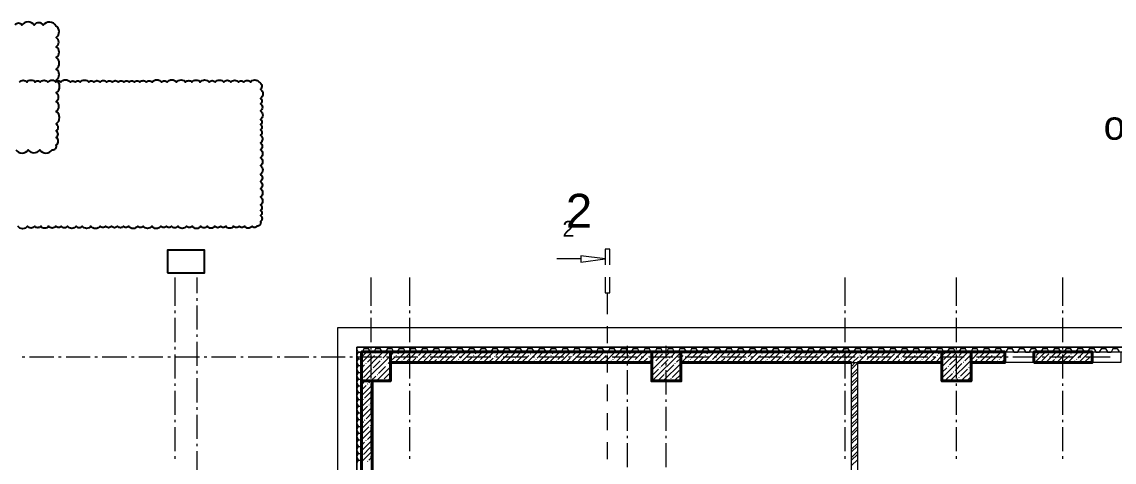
# Model space of a CAD drawing. Header units: millimetres. Extents: x -249154 to 415037, y -45458 to 354837.
# Drawn here: x -194967 to -172370, y 26349 to 35465 of the extents above; entities that cross this region are included whole.
import ezdxf

# ---------------------------------------------------------------- set-up
doc = ezdxf.new("R2010")
doc.units = ezdxf.units.MM
doc.layers.add('PDF _Текст', color=7, linetype='Continuous')
doc.styles.get("Standard").update_dxf_attribs({"font": 'arial.ttf'})

msp = doc.modelspace()

# ---------------------------------------------------------------- linework, layer by layer
at = {"linetype": 'ByBlock', "flags": 128}
msp.add_lwpolyline([(-195089, 32815, 0.520567), (-194835, 32815, 0.520567), (-194597, 32815, 0.520567), (-194339, 32815, 0.520567), (-194254, 32918, 0.520567), (-194254, 33068, 0.520567), (-194254, 33206, 0.520567), (-194254, 33354, 0.520567), (-194254, 33611, 0.520567), (-194254, 33817, 0.520567), (-194254, 33995, 0.520567), (-194254, 34260, 0.520567), (-194254, 34487, 0.520567), (-194254, 34725, 0.520567), (-194254, 34948, 0.520567), (-194254, 35141, 0.520567), (-194261, 35382, 0.520567), (-194523, 35398, 0.520567), (-194710, 35398, 0.520567), (-194964, 35398, 0.520567), (-195105, 35398, 0.520567)], format="xyb", dxfattribs=at)
at = {"linetype": 'ByBlock'}
msp.add_lwpolyline([(-195015, 34215, -0.520567), (-194865, 34215, -0.520567), (-194690, 34215, -0.520567), (-194586, 34215, -0.520567), (-194427, 34215, -0.520567), (-194264, 34215, -0.520567), (-194160, 34215, -0.520567), (-193963, 34215, -0.520567), (-193862, 34215, -0.520567), (-193757, 34215, -0.520567), (-193584, 34215, -0.520567), (-193478, 34215, -0.520567), (-193348, 34215, -0.520567), (-193214, 34215, -0.520567), (-193095, 34215, -0.520567), (-192971, 34215, -0.520567), (-192854, 34215, -0.520567), (-192747, 34215, -0.520567), (-192638, 34215, -0.520567), (-192524, 34215, -0.520567), (-192393, 34215, -0.520567), (-192274, 34215, -0.520567), (-192078, 34215, -0.520567), (-191959, 34215, -0.520567), (-191764, 34215, -0.520567), (-191578, 34215, -0.520567), (-191447, 34215, -0.520567), (-191276, 34215, -0.520567), (-191094, 34215, -0.520567), (-190965, 34215, -0.520567), (-190791, 34215, -0.520567), (-190642, 34215, -0.520567), (-190485, 34215, -0.520567), (-190375, 34215, -0.520567), (-190238, 34215, -0.520567), (-190057, 34215, -0.520567), (-190029, 34068, -0.520567), (-190029, 33881, -0.520567), (-190029, 33770, -0.520567), (-190029, 33620, -0.520567), (-190029, 33444, -0.520567), (-190029, 33337, -0.520567), (-190029, 33229, -0.520567), (-190029, 33116, -0.520567), (-190029, 32957, -0.520567), (-190029, 32816, -0.520567), (-190029, 32652, -0.520567), (-190029, 32488, -0.520567), (-190029, 32308, -0.520567), (-190029, 32158, -0.520567), (-190029, 32009, -0.520567), (-190029, 31839, -0.520567), (-190029, 31674, -0.520567), (-190029, 31557, -0.520567), (-190029, 31456, -0.520567), (-190029, 31332, -0.520567), (-190103, 31234, -0.520567), (-190205, 31234, -0.520567), (-190363, 31234, -0.520567), (-190469, 31234, -0.520567), (-190585, 31234, -0.520567), (-190749, 31234, -0.520567), (-190853, 31234, -0.520567), (-190974, 31234, -0.520567), (-191132, 31234, -0.520567), (-191262, 31234, -0.520567), (-191445, 31234, -0.520567), (-191561, 31234, -0.520567), (-191741, 31234, -0.520567), (-191871, 31234, -0.520567), (-191977, 31234, -0.520567), (-192092, 31234, -0.520567), (-192280, 31234, -0.520567), (-192455, 31234, -0.520567), (-192570, 31234, -0.520567), (-192763, 31234, -0.520567), (-192864, 31234, -0.520567), (-192989, 31234, -0.520567), (-193111, 31234, -0.520567), (-193234, 31234, -0.520567), (-193348, 31234, -0.520567), (-193536, 31234, -0.520567), (-193717, 31234, -0.520567), (-193845, 31234, -0.520567), (-194020, 31234, -0.520567), (-194151, 31234, -0.520567), (-194262, 31234, -0.520567), (-194416, 31234, -0.520567), (-194577, 31234, -0.520567), (-194701, 31234, -0.520567), (-194851, 31234, -0.520567), (-195050, 31234, -0.520567)], format="xyb", dxfattribs=at)
msp.add_lwpolyline([(-191954, 30266), (-191187, 30266), (-191187, 30736), (-191954, 30736)], close=True, dxfattribs=at)
at = {"lineweight": 9}
for points in [[(-182800, 30432), (-182800, 30759), (-182901, 30759), (-182901, 30432)], [(-183401, 30560), (-183901, 30560)], [(-191794, 29585), (-191794, 30170)], [(-191340, 29848), (-191340, 30170)], [(-187739, 29585), (-187739, 30170)], [(-186939, 29585), (-186939, 30170)], [(-182901, 30182), (-182901, 29856), (-182800, 29856), (-182800, 30182)], [(-177932, 29585), (-177932, 30170)], [(-175632, 29585), (-175632, 30170)], [(-173429, 29585), (-173429, 30170)], [(-182851, 29411), (-182851, 29856)], [(-191340, 29691), (-191340, 29746)], [(-191794, 29433), (-191794, 29488)], [(-191340, 29094), (-191340, 29594)], [(-187739, 29433), (-187739, 29488)], [(-186939, 29433), (-186939, 29488)], [(-177932, 29433), (-177932, 29488)], [(-175632, 29433), (-175632, 29488)], [(-173429, 29433), (-173429, 29488)], [(-191794, 28835), (-191794, 29335)], [(-187739, 28835), (-187739, 29335)], [(-186939, 28835), (-186939, 29335)], [(-182851, 28810), (-182851, 29162)], [(-177932, 28835), (-177932, 29335)], [(-175632, 28835), (-175632, 29335)], [(-173429, 28835), (-173429, 29335)], [(-145367, 28729), (-145367, 29132), (-188438, 29132), (-188438, 25650), (-191561, 25650), (-191561, 25247)], [(-191340, 28941), (-191340, 28992)], [(-230289, 28729), (-216356, 28729), (-230289, 28729), (-230289, 28632), (-216356, 28632), (-196496, 28632), (-196496, 25150), (-187938, 25150), (-187938, 25247), (-187938, 28632), (-145101, 28632), (-145101, 25209)], [(-191794, 28679), (-191794, 28734)], [(-191340, 28340), (-191340, 28840)], [(-188040, 28704), (-188023, 28729)], [(-187922, 28632), (-187883, 28700)], [(-187900, 28729), (-187883, 28700), (-187803, 28700), (-187761, 28632)], [(-187803, 28700), (-187782, 28729)], [(-187739, 28679), (-187739, 28734)], [(-187680, 28632), (-187642, 28700)], [(-187659, 28729), (-187642, 28700), (-187561, 28700), (-187519, 28632)], [(-187561, 28700), (-187540, 28729)], [(-187439, 28632), (-187396, 28700)], [(-187417, 28729), (-187396, 28700), (-187316, 28700), (-187278, 28632)], [(-187316, 28700), (-187299, 28729)], [(-187197, 28632), (-187155, 28700)], [(-187176, 28729), (-187155, 28700), (-187074, 28700), (-187036, 28632)], [(-187074, 28700), (-187057, 28729)], [(-186951, 28632), (-186913, 28700)], [(-186939, 28679), (-186939, 28734)], [(-186930, 28729), (-186913, 28700), (-186833, 28700), (-186795, 28632)], [(-186833, 28700), (-186816, 28729)], [(-186710, 28632), (-186672, 28700)], [(-186689, 28729), (-186672, 28700), (-186591, 28700), (-186553, 28632)], [(-186591, 28700), (-186574, 28729)], [(-186468, 28632), (-186430, 28700)], [(-186447, 28729), (-186430, 28700), (-186350, 28700), (-186312, 28632)], [(-186350, 28700), (-186329, 28729)], [(-186227, 28632), (-186189, 28700)], [(-186206, 28729), (-186189, 28700), (-186108, 28700), (-186066, 28632)], [(-186108, 28700), (-186087, 28729)], [(-185986, 28632), (-185947, 28700)], [(-185964, 28729), (-185947, 28700), (-185863, 28700), (-185825, 28632)], [(-185863, 28700), (-185846, 28729)], [(-185744, 28632), (-185702, 28700)], [(-185723, 28729), (-185702, 28700), (-185621, 28700), (-185583, 28632)], [(-185621, 28700), (-185604, 28729)], [(-185503, 28632), (-185460, 28700)], [(-185481, 28729), (-185460, 28700), (-185380, 28700), (-185342, 28632)], [(-185380, 28700), (-185363, 28729)], [(-185257, 28632), (-185219, 28700)], [(-185236, 28729), (-185219, 28700), (-185138, 28700), (-185100, 28632)], [(-185138, 28700), (-185121, 28729)], [(-185015, 28632), (-184977, 28700)], [(-184994, 28729), (-184977, 28700), (-184897, 28700), (-184859, 28632)], [(-184897, 28700), (-184880, 28729)], [(-184774, 28632), (-184736, 28700)], [(-184753, 28729), (-184736, 28700), (-184655, 28700), (-184613, 28632)], [(-184655, 28700), (-184634, 28729)], [(-184532, 28632), (-184494, 28700)], [(-184511, 28729), (-184494, 28700), (-184414, 28700), (-184371, 28632)], [(-184414, 28700), (-184393, 28729)], [(-184291, 28632), (-184249, 28700)], [(-184270, 28729), (-184249, 28700), (-184168, 28700), (-184130, 28632)], [(-184168, 28700), (-184151, 28729)], [(-184050, 28632), (-184007, 28700)], [(-184028, 28729), (-184007, 28700), (-183927, 28700), (-183889, 28632)], [(-183927, 28700), (-183910, 28729)], [(-183804, 28632), (-183766, 28700)], [(-183787, 28729), (-183766, 28700), (-183685, 28700), (-183647, 28632)], [(-183685, 28700), (-183668, 28729)], [(-183562, 28632), (-183524, 28700)], [(-183541, 28729), (-183524, 28700), (-183444, 28700), (-183406, 28632)], [(-183444, 28700), (-183427, 28729)], [(-183321, 28632), (-183283, 28700)], [(-183300, 28729), (-183283, 28700), (-183202, 28700), (-183164, 28632)], [(-183202, 28700), (-183181, 28729)], [(-183079, 28632), (-183041, 28700)], [(-183058, 28729), (-183041, 28700), (-182961, 28700), (-182918, 28632)], [(-182961, 28700), (-182940, 28729)], [(-182838, 28632), (-182800, 28700)], [(-182817, 28729), (-182800, 28700), (-182719, 28700), (-182677, 28632)], [(-182719, 28700), (-182698, 28729)], [(-182596, 28632), (-182554, 28700)], [(-182575, 28729), (-182554, 28700), (-182474, 28700), (-182435, 28632)], [(-182474, 28700), (-182457, 28729)], [(-182435, 28505), (-182435, 28755)], [(-182355, 28632), (-182313, 28700)], [(-182334, 28729), (-182313, 28700), (-182232, 28700), (-182194, 28632)], [(-182232, 28700), (-182215, 28729)], [(-182109, 28632), (-182071, 28700)], [(-182092, 28729), (-182071, 28700), (-181991, 28700), (-181953, 28632)], [(-181991, 28700), (-181974, 28729)], [(-181868, 28632), (-181830, 28700)], [(-181847, 28729), (-181830, 28700), (-181749, 28700), (-181711, 28632)], [(-181749, 28700), (-181732, 28729)], [(-181635, 28505), (-181635, 28755)], [(-181626, 28632), (-181588, 28700)], [(-181605, 28729), (-181588, 28700), (-181508, 28700), (-181470, 28632)], [(-181508, 28700), (-181487, 28729)], [(-181385, 28632), (-181347, 28700)], [(-181364, 28729), (-181347, 28700), (-181266, 28700), (-181224, 28632)], [(-181266, 28700), (-181245, 28729)], [(-181143, 28632), (-181105, 28700)], [(-181122, 28729), (-181105, 28700), (-181021, 28700), (-180982, 28632)], [(-181021, 28700), (-181004, 28729)], [(-180902, 28632), (-180860, 28700)], [(-180881, 28729), (-180860, 28700), (-180779, 28700), (-180741, 28632)], [(-180779, 28700), (-180762, 28729)], [(-180660, 28632), (-180618, 28700)], [(-180639, 28729), (-180618, 28700), (-180538, 28700), (-180499, 28632)], [(-180538, 28700), (-180521, 28729)], [(-180415, 28632), (-180377, 28700)], [(-180394, 28729), (-180377, 28700), (-180296, 28700), (-180258, 28632)], [(-180296, 28700), (-180279, 28729)], [(-180173, 28632), (-180135, 28700)], [(-180152, 28729), (-180135, 28700), (-180055, 28700), (-180017, 28632)], [(-180055, 28700), (-180038, 28729)], [(-179932, 28632), (-179894, 28700)], [(-179911, 28729), (-179894, 28700), (-179813, 28700), (-179771, 28632)], [(-179813, 28700), (-179792, 28729)], [(-179690, 28632), (-179652, 28700)], [(-179669, 28729), (-179652, 28700), (-179572, 28700), (-179529, 28632)], [(-179572, 28700), (-179551, 28729)], [(-179449, 28632), (-179407, 28700)], [(-179428, 28729), (-179407, 28700), (-179326, 28700), (-179288, 28632)], [(-179326, 28700), (-179309, 28729)], [(-179207, 28632), (-179165, 28700)], [(-179186, 28729), (-179165, 28700), (-179085, 28700), (-179046, 28632)], [(-179085, 28700), (-179068, 28729)], [(-178962, 28632), (-178924, 28700)], [(-178945, 28729), (-178924, 28700), (-178843, 28700), (-178805, 28632)], [(-178843, 28700), (-178826, 28729)], [(-178720, 28632), (-178682, 28700)], [(-178699, 28729), (-178682, 28700), (-178602, 28700), (-178563, 28632)], [(-178602, 28700), (-178585, 28729)], [(-178479, 28632), (-178441, 28700)], [(-178458, 28729), (-178441, 28700), (-178360, 28700), (-178322, 28632)], [(-178360, 28700), (-178339, 28729)], [(-178237, 28632), (-178199, 28700)], [(-178216, 28729), (-178199, 28700), (-178119, 28700), (-178076, 28632)], [(-178119, 28700), (-178097, 28729)], [(-177996, 28632), (-177958, 28700)], [(-177975, 28729), (-177958, 28700), (-177877, 28700), (-177835, 28632)], [(-177932, 28679), (-177932, 28734)], [(-177877, 28700), (-177856, 28729)], [(-177754, 28632), (-177712, 28700)], [(-177733, 28729), (-177712, 28700), (-177631, 28700), (-177593, 28632)], [(-177631, 28700), (-177615, 28729)], [(-177513, 28632), (-177470, 28700)], [(-177492, 28729), (-177470, 28700), (-177390, 28700), (-177352, 28632)], [(-177390, 28700), (-177373, 28729)], [(-177267, 28632), (-177229, 28700)], [(-177250, 28729), (-177229, 28700), (-177149, 28700), (-177110, 28632)], [(-177149, 28700), (-177132, 28729)], [(-177026, 28632), (-176988, 28700)], [(-177004, 28729), (-176988, 28700), (-176907, 28700), (-176869, 28632)], [(-176907, 28700), (-176890, 28729)], [(-176784, 28632), (-176746, 28700)], [(-176763, 28729), (-176746, 28700), (-176666, 28700), (-176627, 28632)], [(-176666, 28700), (-176644, 28729)], [(-176543, 28632), (-176505, 28700)], [(-176522, 28729), (-176505, 28700), (-176424, 28700), (-176382, 28632)], [(-176424, 28700), (-176403, 28729)], [(-176301, 28632), (-176263, 28700)], [(-176280, 28729), (-176263, 28700), (-176178, 28700), (-176140, 28632)], [(-176178, 28700), (-176161, 28729)], [(-176060, 28632), (-176017, 28700)], [(-176039, 28729), (-176017, 28700), (-175937, 28700), (-175899, 28632)], [(-175937, 28700), (-175920, 28729)], [(-175818, 28632), (-175776, 28700)], [(-175797, 28729), (-175776, 28700), (-175695, 28700), (-175657, 28632)], [(-175695, 28700), (-175679, 28729)], [(-175632, 28679), (-175632, 28734)], [(-175573, 28632), (-175534, 28700)], [(-175551, 28729), (-175534, 28700), (-175454, 28700), (-175416, 28632)], [(-175454, 28700), (-175437, 28729)], [(-175331, 28632), (-175293, 28700)], [(-175310, 28729), (-175293, 28700), (-175213, 28700), (-175174, 28632)], [(-175213, 28700), (-175196, 28729)], [(-175090, 28632), (-175052, 28700)], [(-175068, 28729), (-175052, 28700), (-174971, 28700), (-174929, 28632)], [(-174971, 28700), (-174950, 28729)], [(-174848, 28632), (-174810, 28700)], [(-174827, 28729), (-174810, 28700), (-174730, 28700), (-174687, 28632)], [(-174730, 28700), (-174708, 28729)], [(-174607, 28632), (-174564, 28700)], [(-174586, 28729), (-174564, 28700), (-174484, 28700), (-174446, 28632)], [(-174484, 28700), (-174467, 28729)], [(-174365, 28632), (-174323, 28700)], [(-174344, 28729), (-174323, 28700), (-174242, 28700), (-174204, 28632)], [(-174242, 28700), (-174225, 28729)], [(-174120, 28632), (-174081, 28700)], [(-174103, 28729), (-174081, 28700), (-174001, 28700), (-173963, 28632)], [(-174001, 28700), (-173984, 28729)], [(-173878, 28632), (-173840, 28700)], [(-173857, 28729), (-173840, 28700), (-173759, 28700), (-173721, 28632)], [(-173759, 28700), (-173743, 28729)], [(-173637, 28632), (-173598, 28700)], [(-173615, 28729), (-173598, 28700), (-173518, 28700), (-173480, 28632)], [(-173518, 28700), (-173497, 28729)], [(-173429, 28679), (-173429, 28734)], [(-173395, 28632), (-173357, 28700)], [(-173374, 28729), (-173357, 28700), (-173277, 28700), (-173234, 28632)], [(-173277, 28700), (-173255, 28729)], [(-173154, 28632), (-173116, 28700)], [(-173132, 28729), (-173116, 28700), (-173035, 28700), (-172993, 28632)], [(-173035, 28700), (-173014, 28729)], [(-172912, 28632), (-172870, 28700)], [(-172891, 28729), (-172870, 28700), (-172789, 28700), (-172751, 28632)], [(-172789, 28700), (-172772, 28729)], [(-172671, 28632), (-172628, 28700)], [(-172650, 28729), (-172628, 28700), (-172548, 28700), (-172510, 28632)], [(-172548, 28700), (-172531, 28729)], [(-172425, 28632), (-172387, 28700)], [(-172408, 28729), (-172387, 28700), (-172306, 28700), (-172268, 28632)], [(-194958, 28530), (-194907, 28530)], [(-194806, 28530), (-194306, 28530)], [(-194208, 28530), (-194153, 28530)], [(-194052, 28530), (-193552, 28530)], [(-193454, 28530), (-193399, 28530)], [(-193302, 28530), (-192798, 28530)], [(-192700, 28530), (-192645, 28530)], [(-192548, 28530), (-192048, 28530)], [(-191946, 28530), (-191891, 28530)], [(-191794, 28081), (-191794, 28581)], [(-191794, 28530), (-191294, 28530)], [(-191192, 28530), (-191141, 28530)], [(-191040, 28530), (-190540, 28530)], [(-190438, 28530), (-190387, 28530)], [(-190285, 28530), (-189786, 28530)], [(-189684, 28530), (-189633, 28530)], [(-189531, 28530), (-189031, 28530)], [(-188934, 28530), (-188879, 28530)], [(-188777, 28530), (-188277, 28530)], [(-188180, 28530), (-188125, 28530)], [(-188040, 28564), (-188002, 28628), (-188006, 28632), (-188040, 28691)], [(-188040, 28552), (-188002, 28488), (-187938, 28488)], [(-188040, 28424), (-188002, 28488)], [(-188027, 28530), (-187523, 28530)], [(-187938, 27950), (-187862, 28030), (-187341, 28552), (-187261, 28632)], [(-187938, 28407), (-187718, 28632)], [(-187938, 28179), (-187489, 28632)], [(-187930, 28530), (-187833, 28632)], [(-187816, 28416), (-187672, 28560)], [(-187739, 28081), (-187739, 28581)], [(-187646, 28590), (-187642, 28594)], [(-187617, 28615), (-187604, 28632)], [(-187532, 28475), (-187528, 28479)], [(-187502, 28505), (-187375, 28632)], [(-187426, 28530), (-187371, 28530)], [(-187388, 28391), (-187341, 28437), (-187244, 28530)], [(-187278, 28628), (-187197, 28628)], [(-187273, 28530), (-186774, 28530)], [(-187252, 28412), (-187032, 28632)], [(-187218, 28560), (-187214, 28564)], [(-187189, 28590), (-187146, 28632)], [(-187074, 28475), (-186930, 28615)], [(-187036, 28628), (-186956, 28628)], [(-187023, 28412), (-186803, 28632)], [(-186939, 28081), (-186939, 28581)], [(-186909, 28412), (-186816, 28505)], [(-186795, 28412), (-186574, 28632)], [(-186795, 28628), (-186714, 28628)], [(-186790, 28530), (-186786, 28535)], [(-186761, 28560), (-186689, 28632)], [(-186672, 28530), (-186617, 28530)], [(-186646, 28446), (-186502, 28590)], [(-186566, 28412), (-186346, 28632)], [(-186549, 28628), (-186468, 28628)], [(-186519, 28530), (-186019, 28530)], [(-186477, 28615), (-186468, 28624)], [(-186456, 28412), (-186388, 28475)], [(-186363, 28505), (-186354, 28509)], [(-186341, 28412), (-186121, 28632)], [(-186333, 28530), (-186235, 28632)], [(-186308, 28628), (-186227, 28628)], [(-186219, 28416), (-186075, 28560)], [(-186113, 28412), (-185892, 28632)], [(-186066, 28628), (-185986, 28628)], [(-186049, 28590), (-186041, 28594)], [(-186019, 28615), (-186007, 28632)], [(-185935, 28475), (-185926, 28479)], [(-185918, 28530), (-185867, 28530)], [(-185905, 28505), (-185778, 28632)], [(-185884, 28412), (-185664, 28632)], [(-185825, 28628), (-185744, 28628)], [(-185769, 28412), (-185647, 28530)], [(-185765, 28530), (-185265, 28530)], [(-185655, 28412), (-185435, 28632)], [(-185621, 28560), (-185613, 28564)], [(-185592, 28590), (-185549, 28632)], [(-185583, 28628), (-185503, 28628)], [(-185477, 28475), (-185333, 28615)], [(-185426, 28412), (-185206, 28632)], [(-185342, 28628), (-185261, 28628)], [(-185312, 28412), (-185219, 28505)], [(-185198, 28412), (-184977, 28632)], [(-185189, 28530), (-185185, 28535)], [(-185164, 28560), (-185092, 28632)], [(-185164, 28530), (-185113, 28530)], [(-185100, 28628), (-185015, 28628)], [(-185049, 28446), (-184905, 28590)], [(-185011, 28530), (-184511, 28530)], [(-184969, 28412), (-184749, 28632)], [(-184876, 28615), (-184871, 28624)], [(-184854, 28628), (-184774, 28628)], [(-184854, 28412), (-184791, 28475)], [(-184761, 28505), (-184757, 28509)], [(-184740, 28412), (-184520, 28632)], [(-184736, 28530), (-184634, 28632)], [(-184621, 28416), (-184477, 28560)], [(-184613, 28628), (-184532, 28628)], [(-184516, 28412), (-184295, 28632)], [(-184448, 28590), (-184444, 28594)], [(-184422, 28615), (-184405, 28632)], [(-184410, 28530), (-184359, 28530)], [(-184371, 28628), (-184291, 28628)], [(-184333, 28475), (-184329, 28479)], [(-184308, 28505), (-184181, 28632)], [(-184287, 28412), (-184066, 28632)], [(-184257, 28530), (-183757, 28530)], [(-184172, 28412), (-184050, 28530)], [(-184130, 28628), (-184050, 28628)], [(-184058, 28412), (-183838, 28632)], [(-184020, 28560), (-184016, 28564)], [(-183994, 28590), (-183952, 28632)], [(-183889, 28628), (-183808, 28628)], [(-183880, 28475), (-183736, 28615)], [(-183829, 28412), (-183609, 28632)], [(-183715, 28412), (-183622, 28505)], [(-183660, 28530), (-183605, 28530)], [(-183647, 28628), (-183567, 28628)], [(-183600, 28412), (-183380, 28632)], [(-183592, 28530), (-183588, 28535)], [(-183567, 28560), (-183495, 28632)], [(-183503, 28530), (-183003, 28530)], [(-183452, 28446), (-183308, 28590)], [(-183401, 28628), (-183321, 28628)], [(-183372, 28412), (-183151, 28632)], [(-183279, 28615), (-183274, 28624)], [(-183257, 28412), (-183194, 28475)], [(-183164, 28505), (-183160, 28509)], [(-183160, 28628), (-183079, 28628)], [(-183143, 28412), (-182923, 28632)], [(-183139, 28530), (-183037, 28632)], [(-183024, 28416), (-182880, 28560)], [(-182918, 28628), (-182838, 28628)], [(-182914, 28412), (-182694, 28632)], [(-182906, 28530), (-182851, 28530)], [(-182851, 28590), (-182846, 28594)], [(-182851, 28208), (-182851, 28560)], [(-182821, 28615), (-182808, 28632)], [(-182753, 28530), (-182249, 28530)], [(-182736, 28475), (-182732, 28479)], [(-182711, 28505), (-182580, 28632)], [(-182685, 28412), (-182465, 28632)], [(-182677, 28628), (-182596, 28628)], [(-182575, 28412), (-182452, 28530)], [(-182461, 28412), (-182241, 28632)], [(-182435, 28628), (-182355, 28628)], [(-182423, 28560), (-182419, 28564)], [(-182393, 28590), (-182355, 28632)], [(-182279, 28475), (-182139, 28615)], [(-182232, 28412), (-182012, 28632)], [(-182194, 28628), (-182114, 28628)], [(-182152, 28530), (-182097, 28530)], [(-182118, 28412), (-182025, 28505)], [(-182003, 28412), (-181936, 28475), (-181783, 28632)], [(-181999, 28530), (-181499, 28530)], [(-181995, 28530), (-181991, 28535)], [(-181965, 28560), (-181936, 28590), (-181897, 28632)], [(-181953, 28628), (-181936, 28628)], [(-181936, 28251), (-181554, 28632)], [(-181927, 28030), (-181334, 28619), (-181326, 28632)], [(-181851, 28446), (-181711, 28590)], [(-181741, 28331), (-181597, 28475)], [(-181681, 28615), (-181677, 28624)], [(-181567, 28505), (-181563, 28509)], [(-181537, 28530), (-181440, 28632)], [(-181423, 28416), (-181334, 28505), (-181283, 28560)], [(-181398, 28530), (-181347, 28530)], [(-181317, 28412), (-181097, 28632)], [(-181254, 28590), (-181249, 28594)], [(-181245, 28530), (-180745, 28530)], [(-181224, 28615), (-181211, 28632)], [(-181224, 28628), (-181143, 28628)], [(-181139, 28475), (-181135, 28479)], [(-181110, 28505), (-180982, 28632)], [(-181088, 28412), (-180868, 28632)], [(-180982, 28628), (-180902, 28628)], [(-180974, 28412), (-180855, 28530)], [(-180860, 28412), (-180639, 28632)], [(-180826, 28560), (-180821, 28564)], [(-180796, 28590), (-180754, 28632)], [(-180741, 28628), (-180660, 28628)], [(-180682, 28475), (-180542, 28615)], [(-180644, 28530), (-180593, 28530)], [(-180635, 28412), (-180415, 28632)], [(-180521, 28412), (-180427, 28505)], [(-180499, 28628), (-180419, 28628)], [(-180491, 28530), (-179991, 28530)], [(-180406, 28412), (-180186, 28632)], [(-180398, 28530), (-180394, 28535)], [(-180368, 28560), (-180300, 28632)], [(-180258, 28628), (-180173, 28628)], [(-180254, 28446), (-180114, 28590)], [(-180178, 28412), (-179957, 28632)], [(-180084, 28615), (-180080, 28624)], [(-180063, 28412), (-180000, 28475)], [(-180012, 28628), (-179932, 28628)], [(-179970, 28505), (-179966, 28509)], [(-179949, 28412), (-179728, 28632)], [(-179940, 28530), (-179843, 28632)], [(-179889, 28530), (-179839, 28530)], [(-179826, 28416), (-179686, 28560)], [(-179771, 28628), (-179690, 28628)], [(-179737, 28530), (-179237, 28530)], [(-179720, 28412), (-179500, 28632)], [(-179656, 28590), (-179652, 28594)], [(-179627, 28615), (-179614, 28632)], [(-179542, 28475), (-179538, 28479)], [(-179529, 28628), (-179449, 28628)], [(-179512, 28505), (-179385, 28632)], [(-179491, 28412), (-179271, 28632)], [(-179377, 28412), (-179258, 28530)], [(-179288, 28628), (-179207, 28628)], [(-179262, 28412), (-179042, 28632)], [(-179229, 28560), (-179224, 28564)], [(-179199, 28590), (-179157, 28632)], [(-179135, 28530), (-179085, 28530)], [(-179085, 28475), (-178941, 28615)], [(-179046, 28628), (-178966, 28628)], [(-179034, 28412), (-178813, 28632)], [(-178983, 28530), (-178483, 28530)], [(-178919, 28412), (-178830, 28505)], [(-178805, 28412), (-178589, 28632)], [(-178805, 28628), (-178724, 28628)], [(-178801, 28530), (-178796, 28535)], [(-178771, 28560), (-178699, 28632)], [(-178657, 28446), (-178513, 28590)], [(-178580, 28412), (-178360, 28632)], [(-178559, 28628), (-178479, 28628)], [(-178487, 28615), (-178483, 28624)], [(-178466, 28412), (-178402, 28475)], [(-178386, 28530), (-178330, 28530)], [(-178373, 28505), (-178369, 28509)], [(-178352, 28412), (-178131, 28632)], [(-178343, 28530), (-178246, 28632)], [(-178318, 28628), (-178237, 28628)], [(-178229, 28416), (-178085, 28560)], [(-178229, 28530), (-177729, 28530)], [(-178123, 28412), (-177903, 28632)], [(-178076, 28628), (-177996, 28628)], [(-178059, 28590), (-178055, 28594)], [(-178030, 28615), (-178017, 28632)], [(-177945, 28475), (-177941, 28479)], [(-177932, 28081), (-177932, 28581)], [(-177915, 28505), (-177788, 28632)], [(-177894, 28412), (-177674, 28632)], [(-177835, 28628), (-177754, 28628)], [(-177780, 28412), (-177657, 28530)], [(-177665, 28412), (-177445, 28632)], [(-177631, 28560), (-177627, 28564)], [(-177631, 28530), (-177576, 28530)], [(-177602, 28590), (-177559, 28632)], [(-177593, 28628), (-177513, 28628)], [(-177487, 28475), (-177343, 28615)], [(-177479, 28530), (-176979, 28530)], [(-177437, 28412), (-177216, 28632)], [(-177352, 28628), (-177271, 28628)], [(-177322, 28412), (-177229, 28505)], [(-177208, 28412), (-176988, 28632)], [(-177204, 28530), (-177199, 28535)], [(-177174, 28560), (-177102, 28632)], [(-177110, 28628), (-177030, 28628)], [(-177060, 28446), (-176916, 28590)], [(-176979, 28412), (-176759, 28632)], [(-176890, 28615), (-176882, 28624)], [(-176877, 28530), (-176822, 28530)], [(-176865, 28628), (-176784, 28628)], [(-176865, 28412), (-176801, 28475)], [(-176776, 28505), (-176767, 28509)], [(-176755, 28412), (-176534, 28632)], [(-176746, 28530), (-176649, 28632)], [(-176725, 28530), (-176225, 28530)], [(-176632, 28416), (-176488, 28560)], [(-176623, 28628), (-176543, 28628)], [(-176526, 28412), (-176305, 28632)], [(-176462, 28590), (-176454, 28594)], [(-176433, 28615), (-176420, 28632)], [(-176382, 28628), (-176301, 28628)], [(-176348, 28475), (-176339, 28479)], [(-176318, 28505), (-176191, 28632)], [(-176297, 28412), (-176077, 28632)], [(-176183, 28412), (-176060, 28530)], [(-176140, 28628), (-176060, 28628)], [(-176123, 28530), (-176072, 28530)], [(-176068, 28412), (-175933, 28547), (-175848, 28632)], [(-176030, 28560), (-176026, 28564)], [(-176005, 28590), (-175962, 28632)], [(-175971, 28530), (-175471, 28530)], [(-175933, 28319), (-175619, 28632)], [(-175933, 28090), (-175390, 28632)], [(-175890, 28475), (-175746, 28615)], [(-175776, 28361), (-175632, 28505)], [(-175763, 28030), (-175331, 28463), (-175162, 28632)], [(-175632, 28081), (-175632, 28581)], [(-175602, 28530), (-175598, 28535)], [(-175577, 28560), (-175505, 28632)], [(-175462, 28446), (-175331, 28577), (-175318, 28590)], [(-175369, 28530), (-175318, 28530)], [(-175289, 28615), (-175285, 28624)], [(-175268, 28412), (-175204, 28475)], [(-175217, 28530), (-174717, 28530)], [(-175174, 28505), (-175170, 28509)], [(-175170, 28628), (-175090, 28628)], [(-175153, 28412), (-174933, 28632)], [(-175149, 28530), (-175047, 28632)], [(-175035, 28416), (-174891, 28560)], [(-174929, 28412), (-174708, 28632)], [(-174929, 28628), (-174848, 28628)], [(-174861, 28590), (-174857, 28594)], [(-174835, 28615), (-174819, 28632)], [(-174747, 28475), (-174742, 28479)], [(-174721, 28505), (-174632, 28594)], [(-174700, 28412), (-174632, 28479)], [(-174687, 28628), (-174607, 28628)], [(-174615, 28530), (-174564, 28530)], [(-174463, 28530), (-173963, 28530)], [(-174446, 28628), (-174365, 28628)], [(-174204, 28628), (-174124, 28628)], [(-174031, 28624), (-174022, 28632)], [(-174014, 28412), (-173793, 28632)], [(-174005, 28530), (-174001, 28535)], [(-173980, 28560), (-173908, 28632)], [(-173963, 28628), (-173882, 28628)], [(-173865, 28446), (-173721, 28590)], [(-173861, 28530), (-173810, 28530)], [(-173785, 28412), (-173565, 28632)], [(-173717, 28628), (-173637, 28628)], [(-173709, 28530), (-173209, 28530)], [(-173692, 28615), (-173687, 28624)], [(-173670, 28412), (-173607, 28475)], [(-173577, 28505), (-173573, 28509)], [(-173556, 28412), (-173336, 28632)], [(-173552, 28530), (-173450, 28632)], [(-173476, 28628), (-173395, 28628)], [(-173437, 28416), (-173293, 28560)], [(-173429, 28081), (-173429, 28581)], [(-173327, 28412), (-173107, 28632)], [(-173264, 28590), (-173260, 28594)], [(-173234, 28615), (-173221, 28632)], [(-173234, 28628), (-173154, 28628)], [(-173149, 28475), (-173145, 28479)], [(-173124, 28505), (-172993, 28632)], [(-173111, 28530), (-173056, 28530)], [(-173099, 28412), (-172878, 28632)], [(-172993, 28628), (-172912, 28628)], [(-172988, 28412), (-172866, 28530)], [(-172959, 28530), (-172455, 28530)], [(-172836, 28560), (-172832, 28564)], [(-172751, 28628), (-172671, 28628)], [(-172510, 28628), (-172429, 28628)], [(-188040, 28412), (-188002, 28348), (-187938, 28348)], [(-188040, 28285), (-188002, 28348)], [(-188040, 28272), (-188002, 28208), (-187938, 28208)], [(-187938, 28293), (-187875, 28361)], [(-187900, 28102), (-187761, 28246)], [(-187845, 28391), (-187841, 28395)], [(-187731, 28276), (-187727, 28280)], [(-187701, 28302), (-187557, 28446)], [(-187633, 28030), (-187341, 28323)], [(-187587, 28187), (-187447, 28331)], [(-187417, 28361), (-187413, 28365)], [(-187138, 28412), (-187129, 28416)], [(-187104, 28446), (-187100, 28450)], [(-186676, 28416), (-186672, 28420)], [(-185998, 28412), (-185960, 28446)], [(-185541, 28412), (-185532, 28416)], [(-185507, 28446), (-185498, 28450)], [(-185079, 28416), (-185070, 28420)], [(-184401, 28412), (-184363, 28446)], [(-183944, 28412), (-183935, 28416)], [(-183905, 28446), (-183901, 28450)], [(-183478, 28416), (-183473, 28420)], [(-182800, 28412), (-182766, 28446)], [(-182435, 28348), (-182435, 28403)], [(-182435, 27751), (-182435, 28251)], [(-182347, 28412), (-182338, 28416)], [(-182308, 28446), (-182304, 28450)], [(-181936, 28361), (-181910, 28391)], [(-181936, 28136), (-181796, 28276)], [(-181881, 28416), (-181876, 28420)], [(-181766, 28302), (-181762, 28306)], [(-181698, 28030), (-181334, 28391)], [(-181635, 28348), (-181635, 28403)], [(-181635, 27751), (-181635, 28251)], [(-181626, 28217), (-181482, 28361)], [(-181512, 28102), (-181368, 28246)], [(-181453, 28391), (-181448, 28395)], [(-181338, 28276), (-181334, 28280)], [(-181203, 28412), (-181169, 28446)], [(-180745, 28412), (-180741, 28416)], [(-180711, 28446), (-180707, 28450)], [(-180283, 28416), (-180279, 28420)], [(-179606, 28412), (-179572, 28446)], [(-179148, 28412), (-179144, 28416)], [(-179114, 28446), (-179110, 28450)], [(-178686, 28416), (-178682, 28420)], [(-178009, 28412), (-177970, 28446)], [(-177801, 28331), (-177725, 28412)], [(-177801, 24396), (-177801, 28412), (-177682, 28412), (-177682, 24396)], [(-177801, 28272), (-177682, 28395)], [(-177801, 28158), (-177682, 28280)], [(-177551, 28412), (-177543, 28416)], [(-177517, 28446), (-177513, 28450)], [(-177089, 28416), (-177085, 28420)], [(-176411, 28412), (-176373, 28446)], [(-175954, 28412), (-175945, 28416)], [(-175933, 28204), (-175831, 28302)], [(-175920, 28446), (-175912, 28450)], [(-175806, 28331), (-175797, 28335)], [(-175662, 28246), (-175518, 28391)], [(-175547, 28132), (-175403, 28276)], [(-175492, 28416), (-175484, 28420)], [(-175378, 28302), (-175369, 28306)], [(-175348, 28331), (-175331, 28348)], [(-174814, 28412), (-174776, 28446)], [(-173891, 28416), (-173887, 28420)], [(-173213, 28412), (-173179, 28446)], [(-172874, 28412), (-172827, 28454)], [(-191340, 28187), (-191340, 28238)], [(-191340, 27586), (-191340, 28086)], [(-188040, 28145), (-188002, 28208)], [(-188040, 28132), (-188002, 28069), (-187938, 28069)], [(-188040, 28005), (-188002, 28069)], [(-187930, 28073), (-187926, 28081)], [(-187786, 27988), (-187748, 28030), (-187646, 28132)], [(-187617, 28162), (-187612, 28166)], [(-187502, 28047), (-187498, 28052)], [(-187472, 28073), (-187341, 28208)], [(-187405, 28030), (-187341, 28094)], [(-181813, 28030), (-181681, 28162)], [(-181652, 28187), (-181648, 28196)], [(-181584, 28030), (-181567, 28047)], [(-181537, 28073), (-181533, 28081)], [(-181470, 28030), (-181334, 28166)], [(-181355, 28030), (-181334, 28052)], [(-177801, 28102), (-177682, 28221)], [(-177801, 27988), (-177682, 28107)], [(-177801, 27929), (-177682, 28052)], [(-175861, 28047), (-175717, 28187)], [(-175691, 28217), (-175687, 28221)], [(-175649, 28030), (-175602, 28073)], [(-175577, 28102), (-175573, 28107)], [(-175534, 28030), (-175331, 28234)], [(-175420, 28030), (-175331, 28119)], [(-191794, 27929), (-191794, 27980)], [(-191794, 27327), (-191794, 27827)], [(-188040, 27992), (-188002, 27929), (-187938, 27929)], [(-188040, 27865), (-188002, 27929)], [(-188040, 27853), (-188002, 27789), (-187938, 27789)], [(-187938, 27721), (-187718, 27941)], [(-187938, 27836), (-187845, 27933)], [(-187875, 27675), (-187731, 27819)], [(-187816, 27963), (-187811, 27967)], [(-187739, 27929), (-187739, 27980)], [(-187739, 27327), (-187739, 27827)], [(-186939, 27929), (-186939, 27980)], [(-186939, 27327), (-186939, 27827)], [(-182851, 27611), (-182851, 27958)], [(-177932, 27929), (-177932, 27980)], [(-177932, 27327), (-177932, 27827)], [(-177801, 27814), (-177682, 27937)], [(-177801, 27759), (-177682, 27878)], [(-175632, 27929), (-175632, 27980)], [(-175632, 27327), (-175632, 27827)], [(-173429, 27929), (-173429, 27980)], [(-173429, 27327), (-173429, 27827)], [(-188040, 27725), (-188002, 27789)], [(-188040, 27713), (-188002, 27649), (-187938, 27649)], [(-188040, 27586), (-188002, 27649)], [(-188040, 27573), (-188002, 27509), (-187938, 27509)], [(-187938, 27492), (-187718, 27713)], [(-187938, 27607), (-187930, 27620)], [(-187900, 27645), (-187896, 27653)], [(-187761, 27560), (-187718, 27603)], [(-182435, 27598), (-182435, 27649)], [(-181635, 27598), (-181635, 27649)], [(-177801, 27645), (-177682, 27764)], [(-177801, 27590), (-177682, 27708)], [(-177801, 27475), (-177682, 27594)], [(-191340, 27433), (-191340, 27484)], [(-188040, 27446), (-188002, 27509)], [(-188040, 27433), (-188002, 27370), (-187938, 27370)], [(-188040, 27306), (-188002, 27370)], [(-187938, 27382), (-187816, 27505)], [(-187938, 27268), (-187718, 27488)], [(-187845, 27247), (-187718, 27374)], [(-187786, 27535), (-187782, 27539)], [(-182851, 27009), (-182851, 27361)], [(-182435, 26997), (-182435, 27497)], [(-181635, 26997), (-181635, 27497)], [(-177801, 27416), (-177682, 27539)], [(-177801, 27302), (-177682, 27425)], [(-177801, 27247), (-177682, 27365)], [(-191794, 27175), (-191794, 27226)], [(-191340, 26832), (-191340, 27331)], [(-188040, 27293), (-188002, 27230), (-187938, 27230)], [(-188040, 27166), (-188002, 27230)], [(-188040, 27154), (-188002, 27090), (-187938, 27090)], [(-187938, 27039), (-187718, 27259)], [(-187938, 27154), (-187900, 27192)], [(-187875, 27217), (-187866, 27226)], [(-187739, 27175), (-187739, 27226)], [(-187731, 27132), (-187718, 27145)], [(-186939, 27175), (-186939, 27226)], [(-177932, 27175), (-177932, 27226)], [(-177801, 27132), (-177682, 27251)], [(-177801, 27073), (-177682, 27196)], [(-175632, 27175), (-175632, 27226)], [(-173429, 27175), (-173429, 27226)], [(-191794, 26573), (-191794, 27073)], [(-188040, 27026), (-188002, 27090)], [(-188040, 27014), (-188002, 26950), (-187938, 26950)], [(-188040, 26887), (-188002, 26950)], [(-187938, 26810), (-187718, 27031)], [(-187930, 26933), (-187786, 27077)], [(-187816, 26819), (-187718, 26916)], [(-187761, 27103), (-187756, 27111)], [(-187739, 26573), (-187739, 27073)], [(-186939, 26573), (-186939, 27073)], [(-182435, 26844), (-182435, 26895)], [(-181635, 26844), (-181635, 26895)], [(-177932, 26573), (-177932, 27073)], [(-177801, 26959), (-177682, 27081)], [(-177801, 26904), (-177682, 27022)], [(-177801, 26789), (-177682, 26908)], [(-175632, 26573), (-175632, 27073)], [(-173429, 26573), (-173429, 27073)], [(-191340, 26679), (-191340, 26730)], [(-188040, 26874), (-188002, 26810), (-187938, 26810)], [(-188040, 26747), (-188002, 26810)], [(-188040, 26734), (-188002, 26671), (-187938, 26671)], [(-188040, 26607), (-188002, 26671)], [(-187938, 26582), (-187718, 26802)], [(-187938, 26696), (-187875, 26764)], [(-187845, 26789), (-187841, 26798)], [(-187731, 26675), (-187727, 26683)], [(-182851, 26408), (-182851, 26760)], [(-182435, 26243), (-182435, 26743)], [(-181635, 26243), (-181635, 26743)], [(-177801, 26734), (-177682, 26853)], [(-177801, 26620), (-177682, 26738)], [(-177801, 26560), (-177682, 26679)], [(-191794, 26421), (-191794, 26471)], [(-191340, 26077), (-191340, 26577)], [(-188040, 26594), (-188002, 26531), (-187938, 26531)], [(-188040, 26467), (-188002, 26531)], [(-188040, 26455), (-188002, 26391), (-187938, 26391)], [(-187938, 26353), (-187718, 26573)], [(-187930, 26476), (-187926, 26480)], [(-187900, 26505), (-187761, 26649)], [(-187786, 26391), (-187718, 26459)], [(-187739, 26421), (-187739, 26471)], [(-186939, 26421), (-186939, 26471)], [(-177932, 26421), (-177932, 26471)], [(-177801, 26446), (-177682, 26569)], [(-177801, 26391), (-177682, 26510)], [(-175632, 26421), (-175632, 26471)], [(-173429, 26421), (-173429, 26471)], [(-188040, 26327), (-188002, 26391)], [(-187816, 26361), (-187811, 26366)], [(-177801, 26277), (-177682, 26395)]]:
    msp.add_lwpolyline(points, dxfattribs=at)
for points in [[(-183401, 30492), (-182901, 30560), (-183401, 30623)], [(-144999, 28729), (-144999, 25306), (-141008, 25306), (-141008, 28632), (-141008, 25311), (-144999, 25311), (-144999, 28729), (-145101, 28729), (-188040, 28729), (-188040, 28632), (-188040, 25247), (-188040, 28632), (-188040, 28729), (-145101, 28729)], [(-187938, 28628), (-188002, 28628)], [(-174031, 28632), (-174031, 28412), (-174632, 28412), (-174632, 28632)], [(-172230, 28632), (-172230, 28412), (-172827, 28412), (-172827, 28632)]]:
    msp.add_lwpolyline(points, close=True, dxfattribs=at)
at = {"lineweight": 40}
for points in [[(-187341, 28632), (-187938, 28632), (-187938, 28030), (-187341, 28030)], [(-187341, 28412), (-181936, 28412), (-181936, 28632), (-187341, 28632)], [(-181334, 28632), (-181936, 28632), (-181936, 28030), (-181334, 28030)], [(-175331, 28632), (-175933, 28632), (-175933, 28030), (-175331, 28030)], [(-175331, 28412), (-174632, 28412), (-174632, 28632), (-175331, 28632)], [(-174031, 28412), (-172827, 28412), (-172827, 28632), (-174031, 28632)], [(-187718, 24828), (-187718, 28030), (-187938, 28030), (-187938, 25150), (-191561, 25150), (-191561, 24929), (-187938, 24929), (-187938, 24828)]]:
    msp.add_lwpolyline(points, close=True, dxfattribs=at)
msp.add_lwpolyline([(-177682, 28412), (-175933, 28412), (-175933, 28632), (-181334, 28632), (-181334, 28412), (-177801, 28412)], dxfattribs=at)

# ---------------------------------------------------------------- texts
at = {"insert": (-172587, 33320), "char_height": 600, "attachment_point": 4, "style": ''}
msp.add_mtext('отм. -3.440', dxfattribs=at)
at = {"insert": (-183712, 31554), "char_height": 700, "attachment_point": 4}
msp.add_mtext('2', dxfattribs=at)
at = {"layer": 'PDF _Текст', "insert": (-183782, 31181), "char_height": 327, "attachment_point": 4, "style": ''}
msp.add_mtext('2', dxfattribs=at)

doc.saveas('drawing.dxf')
